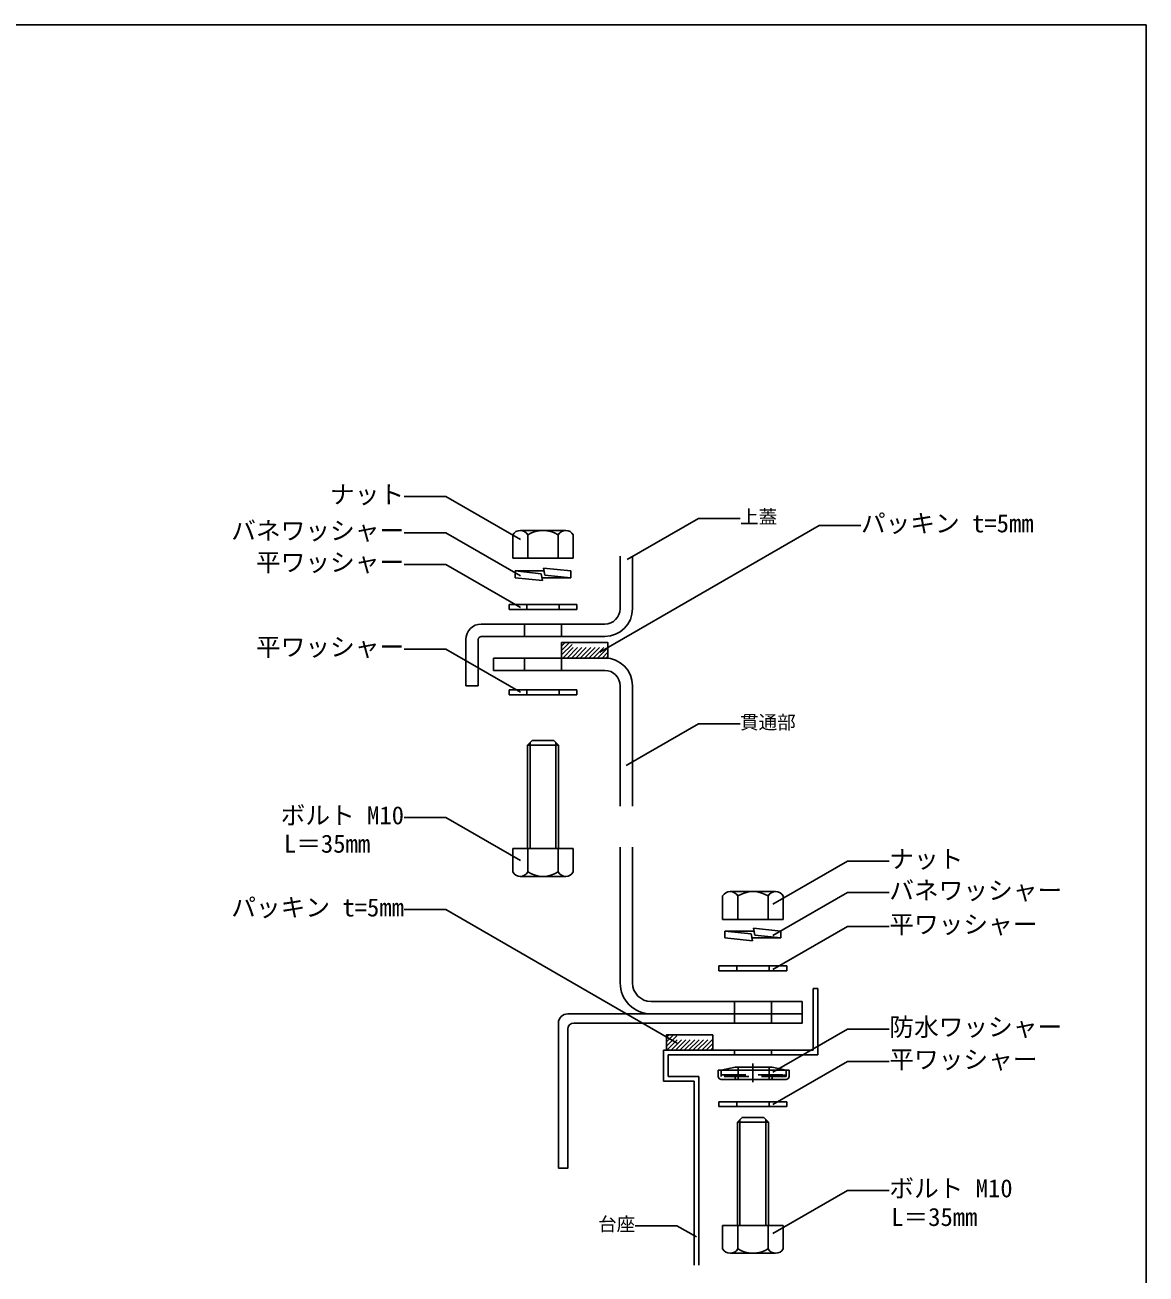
# Model space of a CAD drawing. Units: millimetres on the paper, enlarged 10 times, with parts at other scales. Extents: x -10475 to 9199, y -10092 to 10143.
# Drawn here: x -2919 to -2012, y 8505 to 9516 of the extents above; entities that cross this region are included whole.
import ezdxf
from ezdxf.enums import TextEntityAlignment as Align

# ---------------------------------------------------------------- set-up
doc = ezdxf.new("R2010")
doc.units = ezdxf.units.MM
doc.header["$LTSCALE"] = 10
for name, pattern in [('CHAIN1', [8, 5, -1, 1, -1]), ('DASHED1', [1.8, 1.2, -0.6]), ('DASHED2', [3, 2, -1])]:
    doc.linetypes.add(name, pattern=pattern)
for name, color, linetype in [('0-F_図面枠', 7, 'Continuous'), ('F-0_FRP', 4, 'Continuous'), ('F-1_SUS', 7, 'Continuous'), ('F-2_金物', 7, 'Continuous'), ('F-3', 7, 'Continuous'), ('F-8_FRP部位名', 2, 'Continuous'), ('F-9_SUS部位名', 2, 'Continuous'), ('F-A_金物品名', 3, 'Continuous')]:
    doc.layers.add(name, color=color, linetype=linetype)
doc.styles.add('ＭＳ ゴシック', font='')
doc.styles.get('ＭＳ ゴシック').set_extended_font_data('MS Gothic')

msp = doc.modelspace()

# ---------------------------------------------------------------- linework, layer by layer
at = {"layer": '0-F_図面枠'}
msp.add_line((-2011.52, 6756.12), (-2011.52, 9516.12), dxfattribs=at)
msp.add_lwpolyline([(-2011.52, 9516.12), (-2456.34, 9516.12), (-6011.52, 9516.12)], dxfattribs=at)
at = {"layer": 'F-0_FRP'}
for p, q in [((-2437.37, 9043.49), (-2437.37, 9085.99)), ((-2427.37, 9043.49), (-2427.37, 9085.99)), ((-2549.87, 9030.99), (-2499.87, 9030.99)), ((-2514.87, 9030.99), (-2514.87, 9020.99)), ((-2449.87, 9030.99), (-2499.87, 9030.99)), ((-2484.87, 9030.99), (-2484.87, 9020.99)), ((-2562.37, 9018.49), (-2562.37, 8980.99)), ((-2552.37, 9018.49), (-2552.37, 8980.99)), ((-2449.87, 9020.99), (-2549.87, 9020.99)), ((-2539.87, 9003.49), (-2539.87, 8993.49)), ((-2449.87, 9003.49), (-2539.87, 9003.49)), ((-2514.87, 9003.49), (-2514.87, 8993.49)), ((-2484.87, 9003.49), (-2484.87, 8993.49)), ((-2499.87, 8993.49), (-2539.87, 8993.49)), ((-2449.87, 8993.49), (-2499.87, 8993.49)), ((-2562.37, 8980.99), (-2552.37, 8980.99)), ((-2437.37, 8980.99), (-2437.37, 8883.49)), ((-2427.37, 8980.99), (-2427.37, 8883.49)), ((-2510.37, 8934.97), (-2510.37, 8849.22)), ((-2489.37, 8849.22), (-2489.37, 8934.97)), ((-2437.37, 8740.38), (-2437.37, 8850.38)), ((-2427.37, 8740.38), (-2427.37, 8850.38)), ((-2412.37, 8725.38), (-2289.87, 8725.38)), ((-2344.87, 8707.88), (-2344.87, 8725.38)), ((-2314.87, 8707.88), (-2314.87, 8725.38)), ((-2479.87, 8715.38), (-2412.37, 8715.38)), ((-2412.37, 8715.38), (-2289.87, 8715.38)), ((-2487.37, 8707.88), (-2487.37, 8590.38)), ((-2474.87, 8707.88), (-2344.87, 8707.88))]:
    msp.add_line(p, q, dxfattribs=at)
at = {"layer": 'F-0_FRP', "linetype": 'DASHED1'}
for p, q in [((-2484.87, 9006.05), (-2474.93, 9015.99)), ((-2484.87, 9009.59), (-2478.46, 9015.99)), ((-2484.87, 9013.12), (-2482, 9015.99)), ((-2484.87, 9006.05), (-2474.93, 9015.99)), ((-2484.87, 9009.59), (-2478.46, 9015.99)), ((-2484.87, 9013.12), (-2482, 9015.99)), ((-2483.89, 9003.49), (-2471.39, 9015.99)), ((-2483.89, 9003.49), (-2471.39, 9015.99)), ((-2480.36, 9003.49), (-2467.86, 9015.99)), ((-2480.36, 9003.49), (-2467.86, 9015.99)), ((-2476.82, 9003.49), (-2464.32, 9015.99)), ((-2476.82, 9003.49), (-2464.32, 9015.99)), ((-2473.28, 9003.49), (-2460.78, 9015.99)), ((-2473.28, 9003.49), (-2460.78, 9015.99)), ((-2469.75, 9003.49), (-2457.25, 9015.99)), ((-2469.75, 9003.49), (-2457.25, 9015.99)), ((-2466.21, 9003.49), (-2453.71, 9015.99)), ((-2466.21, 9003.49), (-2453.71, 9015.99)), ((-2462.68, 9003.49), (-2450.18, 9015.99)), ((-2462.68, 9003.49), (-2450.18, 9015.99)), ((-2459.14, 9003.49), (-2447.37, 9015.27)), ((-2459.14, 9003.49), (-2447.37, 9015.27)), ((-2455.61, 9003.49), (-2447.37, 9011.73)), ((-2455.61, 9003.49), (-2447.37, 9011.73)), ((-2452.07, 9003.49), (-2447.37, 9008.2)), ((-2452.07, 9003.49), (-2447.37, 9008.2)), ((-2448.54, 9003.49), (-2447.37, 9004.66)), ((-2448.54, 9003.49), (-2447.37, 9004.66))]:
    msp.add_line(p, q, dxfattribs=at)
at = {"layer": 'F-0_FRP', "color": 7}
for p, q in [((-2512.37, 8932.97), (-2512.37, 8849.22)), ((-2512.37, 8932.97), (-2487.37, 8932.97)), ((-2487.37, 8932.97), (-2491.12, 8936.72)), ((-2487.37, 8849.22), (-2487.37, 8932.97)), ((-2475.33, 8849.22), (-2524.41, 8849.22)), ((-2524.41, 8849.22), (-2524.41, 8830.26)), ((-2512.14, 8849.22), (-2512.14, 8830.26)), ((-2487.6, 8849.22), (-2487.6, 8830.26)), ((-2475.33, 8849.22), (-2475.33, 8830.26))]:
    msp.add_line(p, q, dxfattribs=at)
at = {"layer": 'F-0_FRP', "color": 3}
for q in [(-2612.33, 8874.46), (-2518.14, 8839.6)]:
    msp.add_line((-2578.51, 8874.46), q, dxfattribs=at)
at = {"layer": 'F-0_FRP'}
msp.add_lwpolyline([(-2447.37, 9003.49), (-2484.87, 9003.49), (-2484.87, 9015.99), (-2447.37, 9015.99)], close=True, dxfattribs=at)
msp.add_lwpolyline([(-2447.37, 9003.49), (-2484.87, 9003.49), (-2484.87, 9015.99), (-2447.37, 9015.99)], close=True, dxfattribs=at)
at = {"layer": 'F-0_FRP', "color": 7}
for points in [[(-2491.12, 8936.72), (-2508.62, 8936.72), (-2512.37, 8932.97)], [(-2481.47, 8826.72), (-2518.27, 8826.72), (-2481.47, 8826.72)]]:
    msp.add_lwpolyline(points, dxfattribs=at)
at = {"layer": 'F-0_FRP'}
for points in [[(-2344.87, 8707.88), (-2314.87, 8707.88), (-2289.87, 8707.88), (-2289.87, 8725.38)], [(-2479.87, 8702.88), (-2479.87, 8590.38), (-2487.37, 8590.38)]]:
    msp.add_lwpolyline(points, dxfattribs=at)
for centre, radius, start, end in [((-2449.87, 9043.49), 22.5, 270, 0), ((-2449.87, 9043.49), 12.5, 270, 0), ((-2549.87, 9018.49), 12.5, 90, 180), ((-2549.87, 9018.49), 2.5, 90, 180), ((-2449.87, 8980.99), 22.5, 0, 90), ((-2449.87, 8980.99), 12.5, 0, 90), ((-2412.37, 8740.38), 25, 180, 270), ((-2412.37, 8740.38), 15, 180, 270), ((-2479.87, 8707.88), 7.5, 90, 180), ((-2474.87, 8702.88), 5, 90, 180), ((-2474.87, 8702.88), 5, 90, 180)]:
    msp.add_arc(centre, radius, start, end, dxfattribs=at)
at = {"layer": 'F-0_FRP', "color": 7}
for centre, radius, start, end in [((-2518.27, 8833.81), 7.08, 210.00015, 330.00015), ((-2499.87, 8849.74), 23.02, 237.7957, 302.20415), ((-2481.47, 8833.81), 7.08, 210.00015, 330.00015)]:
    msp.add_arc(centre, radius, start, end, dxfattribs=at)
at = {"layer": 'F-1_SUS'}
for p, q in [((-2281.12, 8685.88), (-2281.12, 8735.88)), ((-2281.12, 8735.88), (-2277.37, 8735.88)), ((-2277.37, 8682.13), (-2277.37, 8735.88)), ((-2402.37, 8685.88), (-2402.37, 8660.88)), ((-2402.37, 8685.88), (-2281.12, 8685.88)), ((-2398.62, 8682.13), (-2398.62, 8664.63)), ((-2398.62, 8682.13), (-2344.87, 8682.13)), ((-2344.87, 8685.88), (-2344.87, 8682.13)), ((-2344.87, 8682.13), (-2314.87, 8682.13)), ((-2314.87, 8685.88), (-2314.87, 8682.13)), ((-2314.87, 8682.13), (-2277.37, 8682.13)), ((-2402.37, 8660.88), (-2377.37, 8660.88)), ((-2398.62, 8664.63), (-2373.62, 8664.63)), ((-2377.37, 8660.88), (-2377.37, 8511.86)), ((-2373.62, 8664.63), (-2373.62, 8511.86))]:
    msp.add_line(p, q, dxfattribs=at)
at = {"layer": 'F-1_SUS', "color": 4, "linetype": 'DASHED1'}
for p, q in [((-2399.87, 8689.21), (-2390.7, 8698.38)), ((-2399.87, 8692.75), (-2394.24, 8698.38)), ((-2399.87, 8696.29), (-2397.78, 8698.38)), ((-2399.67, 8685.88), (-2387.17, 8698.38)), ((-2396.13, 8685.88), (-2383.63, 8698.38)), ((-2392.6, 8685.88), (-2380.1, 8698.38)), ((-2389.06, 8685.88), (-2376.56, 8698.38)), ((-2385.53, 8685.88), (-2373.03, 8698.38)), ((-2381.99, 8685.88), (-2369.49, 8698.38)), ((-2378.46, 8685.88), (-2365.96, 8698.38)), ((-2374.92, 8685.88), (-2362.42, 8698.38)), ((-2371.38, 8685.88), (-2362.37, 8694.9)), ((-2367.85, 8685.88), (-2362.37, 8691.36)), ((-2364.31, 8685.88), (-2362.37, 8687.82))]:
    msp.add_line(p, q, dxfattribs=at)
at = {"layer": 'F-1_SUS', "color": 4}
msp.add_line((-2397.41, 8693.38), (-2397.37, 8693.38), dxfattribs=at)
msp.add_line((-2397.41, 8693.38), (-2397.37, 8693.38), dxfattribs=at)
msp.add_lwpolyline([(-2399.87, 8685.88), (-2362.37, 8685.88), (-2362.37, 8698.38), (-2399.87, 8698.38)], close=True, dxfattribs=at)
msp.add_lwpolyline([(-2399.87, 8685.88), (-2362.37, 8685.88), (-2362.37, 8698.38), (-2399.87, 8698.38)], close=True, dxfattribs=at)
at = {"layer": 'F-2_金物'}
for p, q in [((-2524.41, 9084.29), (-2524.41, 9103.25)), ((-2481.47, 9106.79), (-2518.27, 9106.79)), ((-2512.14, 9084.29), (-2512.14, 9103.25)), ((-2487.6, 9084.29), (-2487.6, 9103.25)), ((-2475.33, 9084.29), (-2475.33, 9103.25)), ((-2475.33, 9084.29), (-2524.41, 9084.29)), ((-2500.47, 9084.29), (-2522.21, 9084.29)), ((-2476.21, 9084.29), (-2495.1, 9084.29)), ((-2527.37, 9046.72), (-2472.37, 9046.72)), ((-2527.37, 9046.72), (-2527.37, 9042.72)), ((-2472.37, 9042.72), (-2527.37, 9042.72)), ((-2512.99, 9046.72), (-2512.99, 9042.72)), ((-2486.74, 9046.72), (-2486.74, 9042.72)), ((-2472.37, 9042.72), (-2472.37, 9046.72)), ((-2527.37, 8977.74), (-2527.37, 8973.74)), ((-2527.37, 8977.74), (-2472.37, 8977.74)), ((-2472.37, 8973.74), (-2527.37, 8973.74)), ((-2512.99, 8977.74), (-2512.99, 8973.74)), ((-2486.74, 8977.74), (-2486.74, 8973.74)), ((-2472.37, 8973.74), (-2472.37, 8977.74)), ((-2354.41, 8791.86), (-2354.41, 8810.82)), ((-2311.47, 8814.36), (-2348.27, 8814.36)), ((-2342.14, 8791.86), (-2342.14, 8810.82)), ((-2317.6, 8791.86), (-2317.6, 8810.82)), ((-2305.33, 8791.86), (-2305.33, 8810.82)), ((-2305.33, 8791.86), (-2354.41, 8791.86)), ((-2330.47, 8791.86), (-2352.21, 8791.86)), ((-2306.21, 8791.86), (-2325.1, 8791.86)), ((-2357.37, 8754.29), (-2302.37, 8754.29)), ((-2357.37, 8754.29), (-2357.37, 8750.29)), ((-2302.37, 8750.29), (-2357.37, 8750.29)), ((-2342.99, 8754.29), (-2342.99, 8750.29)), ((-2316.74, 8754.29), (-2316.74, 8750.29)), ((-2302.37, 8750.29), (-2302.37, 8754.29)), ((-2358.06, 8669.77), (-2300.56, 8669.77)), ((-2358.06, 8664.77), (-2358.06, 8669.77)), ((-2300.56, 8669.77), (-2300.56, 8664.77)), ((-2303.06, 8662.27), (-2355.56, 8662.27)), ((-2357.37, 8644.26), (-2357.37, 8640.26)), ((-2357.37, 8644.26), (-2302.37, 8644.26)), ((-2302.37, 8640.26), (-2357.37, 8640.26)), ((-2342.99, 8644.26), (-2342.99, 8640.26)), ((-2316.74, 8644.26), (-2316.74, 8640.26)), ((-2302.37, 8640.26), (-2302.37, 8644.26)), ((-2342.37, 8627.78), (-2317.37, 8627.78)), ((-2342.37, 8627.78), (-2342.37, 8544.03)), ((-2317.37, 8627.78), (-2321.12, 8631.53)), ((-2317.37, 8544.03), (-2317.37, 8627.78)), ((-2305.33, 8544.03), (-2354.41, 8544.03)), ((-2354.41, 8544.03), (-2354.41, 8525.07)), ((-2342.14, 8544.03), (-2342.14, 8525.07)), ((-2317.6, 8544.03), (-2317.6, 8525.07)), ((-2305.33, 8544.03), (-2305.33, 8525.07))]:
    msp.add_line(p, q, dxfattribs=at)
at = {"layer": 'F-2_金物', "color": 4}
for p, q in [((-2355.56, 8669.77), (-2344.31, 8672.27)), ((-2344.31, 8672.27), (-2314.31, 8672.27)), ((-2316.69, 8662.27), (-2316.69, 8672.27)), ((-2314.31, 8672.27), (-2303.06, 8669.77)), ((-2340.37, 8629.78), (-2340.37, 8544.03)), ((-2319.37, 8544.03), (-2319.37, 8629.78))]:
    msp.add_line(p, q, dxfattribs=at)
at = {"layer": 'F-2_金物', "color": 4, "linetype": 'DASHED2'}
for p, q in [((-2355.56, 8669.77), (-2355.56, 8668.52)), ((-2341.94, 8662.27), (-2341.94, 8672.27)), ((-2303.06, 8668.52), (-2303.06, 8669.77)), ((-2355.56, 8666.02), (-2303.06, 8666.02)), ((-2344.31, 8664.77), (-2355.56, 8666.02)), ((-2344.31, 8663.52), (-2344.31, 8664.77)), ((-2314.31, 8664.77), (-2303.06, 8666.02)), ((-2314.31, 8663.52), (-2314.31, 8664.77))]:
    msp.add_line(p, q, dxfattribs=at)
at = {"layer": 'F-2_金物', "linetype": 'DASHED2'}
for p, q in [((-2355.56, 8668.52), (-2355.56, 8664.77)), ((-2303.06, 8664.77), (-2303.06, 8668.52)), ((-2303.06, 8664.77), (-2355.56, 8664.77)), ((-2344.31, 8662.27), (-2344.31, 8663.52)), ((-2314.31, 8662.27), (-2314.31, 8663.52))]:
    msp.add_line(p, q, dxfattribs=at)
at = {"layer": 'F-2_金物', "color": 2, "linetype": 'CHAIN1'}
msp.add_line((-2329.87, 8660.12), (-2329.87, 8675.21), dxfattribs=at)
at = {"layer": 'F-2_金物'}
for points in [[(-2321.12, 8631.53), (-2338.62, 8631.53), (-2342.37, 8627.78)], [(-2311.47, 8521.53), (-2348.27, 8521.53), (-2311.47, 8521.53)]]:
    msp.add_lwpolyline(points, dxfattribs=at)
for centre, radius, start, end in [((-2518.27, 9099.71), 7.08, 29.99985, 149.99985), ((-2499.87, 9083.77), 23.02, 57.79585, 122.2043), ((-2481.47, 9099.71), 7.08, 29.99985, 149.99985), ((-2348.27, 8807.28), 7.08, 29.99985, 149.99985), ((-2329.87, 8791.34), 23.02, 57.79585, 122.2043), ((-2311.47, 8807.28), 7.08, 29.99985, 149.99985), ((-2355.56, 8664.77), 2.5, 180, 270), ((-2303.06, 8664.77), 2.5, 270, 0), ((-2348.27, 8528.61), 7.08, 210.00015, 330.00015), ((-2329.87, 8544.55), 23.02, 237.7957, 302.20415), ((-2311.47, 8528.61), 7.08, 210.00015, 330.00015)]:
    msp.add_arc(centre, radius, start, end, dxfattribs=at)
at = {"layer": 'F-2_金物', "linetype": 'DASHED2'}
for centre, start, end in [((-2356.81, 8668.52), 0, 90), ((-2301.81, 8668.52), 90, 180), ((-2345.56, 8663.52), 0, 90), ((-2313.06, 8663.52), 90, 180)]:
    msp.add_arc(centre, 1.25, start, end, dxfattribs=at)
at = {"layer": 'F-2_金物', "color": 4, "linetype": 'DASHED2'}
for centre, start, end in [((-2343.06, 8663.52), 180, 270), ((-2315.56, 8663.52), 270, 0)]:
    msp.add_arc(centre, 1.25, start, end, dxfattribs=at)
at = {"layer": 'F-3'}
for p, q in [((-2522.49, 9068.49), (-2522.49, 9074.02)), ((-2501.36, 9071.8), (-2522.49, 9074.02)), ((-2499.01, 9074.02), (-2522.49, 9074.02)), ((-2499.46, 9076.35), (-2477.24, 9074.02)), ((-2498.37, 9070.71), (-2499.46, 9076.35)), ((-2477.24, 9068.49), (-2477.24, 9074.02)), ((-2522.49, 9068.49), (-2500.28, 9066.15)), ((-2501.36, 9071.8), (-2500.28, 9066.15)), ((-2500.73, 9068.49), (-2477.24, 9068.49)), ((-2498.37, 9070.71), (-2477.24, 9068.49)), ((-2352.49, 8776.87), (-2352.49, 8782.4)), ((-2331.36, 8780.18), (-2352.49, 8782.4)), ((-2329.01, 8782.4), (-2352.49, 8782.4)), ((-2331.36, 8780.18), (-2330.28, 8774.53)), ((-2329.46, 8784.73), (-2307.24, 8782.4)), ((-2328.37, 8779.09), (-2329.46, 8784.73)), ((-2307.24, 8776.87), (-2307.24, 8782.4)), ((-2352.49, 8776.87), (-2330.28, 8774.53)), ((-2330.73, 8776.87), (-2307.24, 8776.87)), ((-2328.37, 8779.09), (-2307.24, 8776.87))]:
    msp.add_line(p, q, dxfattribs=at)
at = {"layer": 'F-8_FRP部位名'}
for p, q in [((-2374.03, 9116.55), (-2431.61, 9083.3)), ((-2374.03, 9116.55), (-2340.21, 9116.55)), ((-2374.03, 8950.21), (-2432.5, 8916.45)), ((-2374.03, 8950.21), (-2340.21, 8950.21))]:
    msp.add_line(p, q, dxfattribs=at)
at = {"layer": 'F-8_FRP部位名', "color": 3}
for q in [(-2453.85, 9008.3), (-2242.4, 9110.86)]:
    msp.add_line((-2276.23, 9110.86), q, dxfattribs=at)
at = {"layer": 'F-9_SUS部位名', "color": 3}
for q in [(-2612.33, 8799.85), (-2391.11, 8691.65)]:
    msp.add_line((-2578.51, 8799.85), q, dxfattribs=at)
at = {"layer": 'F-9_SUS部位名'}
for q in [(-2425.21, 8543.84), (-2375.61, 8534.73)]:
    msp.add_line((-2391.39, 8543.84), q, dxfattribs=at)
at = {"layer": 'F-A_金物品名'}
for p, q in [((-2578.51, 9134.23), (-2612.33, 9134.23)), ((-2578.51, 9134.23), (-2518.14, 9099.37)), ((-2578.51, 9104.98), (-2612.33, 9104.98)), ((-2578.51, 9104.98), (-2518.14, 9070.13)), ((-2578.51, 9079.31), (-2612.33, 9079.31)), ((-2578.51, 9079.31), (-2518.14, 9044.46)), ((-2578.51, 9010.77), (-2612.33, 9010.77)), ((-2578.51, 9010.77), (-2518.14, 8975.91)), ((-2253.24, 8839.09), (-2313.62, 8804.23)), ((-2253.24, 8839.09), (-2219.42, 8839.09)), ((-2253.24, 8813.65), (-2313.62, 8778.8)), ((-2253.24, 8813.65), (-2219.42, 8813.65)), ((-2253.24, 8786.15), (-2313.62, 8751.29)), ((-2253.24, 8786.15), (-2219.42, 8786.15)), ((-2253.24, 8703.08), (-2313.62, 8668.23)), ((-2253.24, 8703.08), (-2219.42, 8703.08)), ((-2253.24, 8676.76), (-2313.62, 8641.9)), ((-2253.24, 8676.76), (-2219.42, 8676.76)), ((-2253.24, 8572.4), (-2313.62, 8537.54)), ((-2253.24, 8572.4), (-2219.42, 8572.4))]:
    msp.add_line(p, q, dxfattribs=at)

# ---------------------------------------------------------------- texts
at = {"layer": 'F-0_FRP', "color": 7, "style": 'ＭＳ ゴシック'}
for s, p in [('ボルト M10', (-2712.33, 8864.46)), ('L＝35mm', (-2709.71, 8841.46))]:
    msp.add_text(s, height=14.66, dxfattribs=at).set_placement(p, align=Align.BOTTOM_LEFT)
at = {"layer": 'F-8_FRP部位名', "style": 'ＭＳ ゴシック'}
for s, p in [('上蓋', (-2340.21, 9109.05)), ('貫通部', (-2340.21, 8942.71))]:
    msp.add_text(s, height=11, dxfattribs=at).set_placement(p, align=Align.BOTTOM_LEFT)
at = {"layer": 'F-8_FRP部位名', "color": 7, "style": 'ＭＳ ゴシック'}
msp.add_text('パッキン t=5mm', height=14.66, dxfattribs=at).set_placement((-2242.4, 9100.86), align=Align.BOTTOM_LEFT)
at = {"layer": 'F-9_SUS部位名', "color": 7, "style": 'ＭＳ ゴシック'}
msp.add_text('パッキン t=5mm', height=14.66, dxfattribs=at).set_placement((-2752.33, 8789.85), align=Align.BOTTOM_LEFT)
at = {"layer": 'F-9_SUS部位名', "style": 'ＭＳ ゴシック'}
msp.add_text('台座', height=11, dxfattribs=at).set_placement((-2455.21, 8536.34), align=Align.BOTTOM_LEFT)
at = {"layer": 'F-A_金物品名', "color": 7, "style": 'ＭＳ ゴシック'}
for s, p in [('ナット', (-2672.33, 9124.23)), ('バネワッシャー', (-2752.33, 9094.98)), ('平ワッシャー', (-2732.33, 9069.31)), ('平ワッシャー', (-2732.33, 9000.77)), ('ナット', (-2219.42, 8829.09)), ('バネワッシャー', (-2219.42, 8803.65)), ('平ワッシャー', (-2219.42, 8776.15)), ('防水ワッシャー', (-2219.42, 8693.08)), ('平ワッシャー', (-2219.42, 8666.76)), ('ボルト M10', (-2219.42, 8562.4)), ('L＝35mm', (-2217.92, 8539.19))]:
    msp.add_text(s, height=14.66, dxfattribs=at).set_placement(p, align=Align.BOTTOM_LEFT)

doc.saveas('drawing.dxf')
